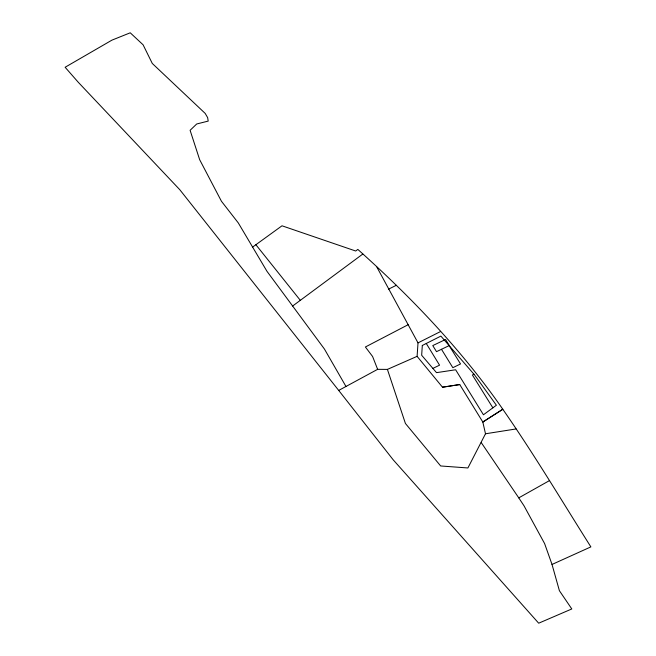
<?xml version="1.0" encoding="UTF-8"?>
<svg xmlns="http://www.w3.org/2000/svg" width="656" height="656" viewBox="0 0 656 656"><rect width="100%" height="100%" fill="white"/><g stroke="black" fill="none" stroke-linecap="round" stroke-linejoin="round"><path stroke-width="0.98" d="M345.974 386.474L324.425 349.033L266.967 271.297L238.284 222.909L221.449 201.269L199.662 159.687L190.101 130.306L196.71 123.984L208.198 121.098L207.64 117.604L205.189 113.414L152.282 63.452L143.098 44.805L130.241 32.8L111.922 40.147L65.124 67.256L78.294 82.295L179.785 189.699L338.701 390.418L377.635 369.328L387.409 369.402L405.424 423.481L440.66 465.965L467.908 467.966L485.497 433.772L482.816 422.021L459.741 384.547L442.505 387.204L417.101 356.347L418.011 342.883L376.929 267.205M292.633 306.024L362.809 254.044M252.576 247.115L282.006 225.795L355.683 251.01L357.84 249.419C411.509 297.455 461.709 350.009 502.824 409.278L482.8 422.038L502.799 409.262C533.927 453.977 561.807 500.848 590.876 546.891L552.024 564.455L559.396 590.703L571.802 608.957L538.691 623.2L393.223 459.848L338.701 390.418M481.233 442.57L518.765 497.863L549.589 480.536M408.147 324.712L365.392 346.991L372.592 356.487L377.635 369.328M418.011 342.883L440.561 331.526M388.459 289.189L396.347 285.294M473.968 374.223L472.386 374.994L492.861 407.835M432.886 368.401L439.561 365.179L426.269 343.482M387.409 369.402L417.101 356.347M485.497 433.772L516.083 428.95M442.505 387.204L459.741 384.547M300.325 300.333L255.881 244.721M518.765 497.863L524.013 505.809L544.603 543.57L552.024 564.455M449.147 345.614L460.537 363.957L452.837 367.688L441.48 349.287M422.308 345.474L421.669 355.265L436.511 372.649L455.633 369.771L483.439 414.781L496.387 405.236L474.477 374.806L440.889 336.102L422.308 345.474M449.303 345.54L436.511 351.673L432.771 345.581L445.547 339.488L449.303 345.54"/></g></svg>
